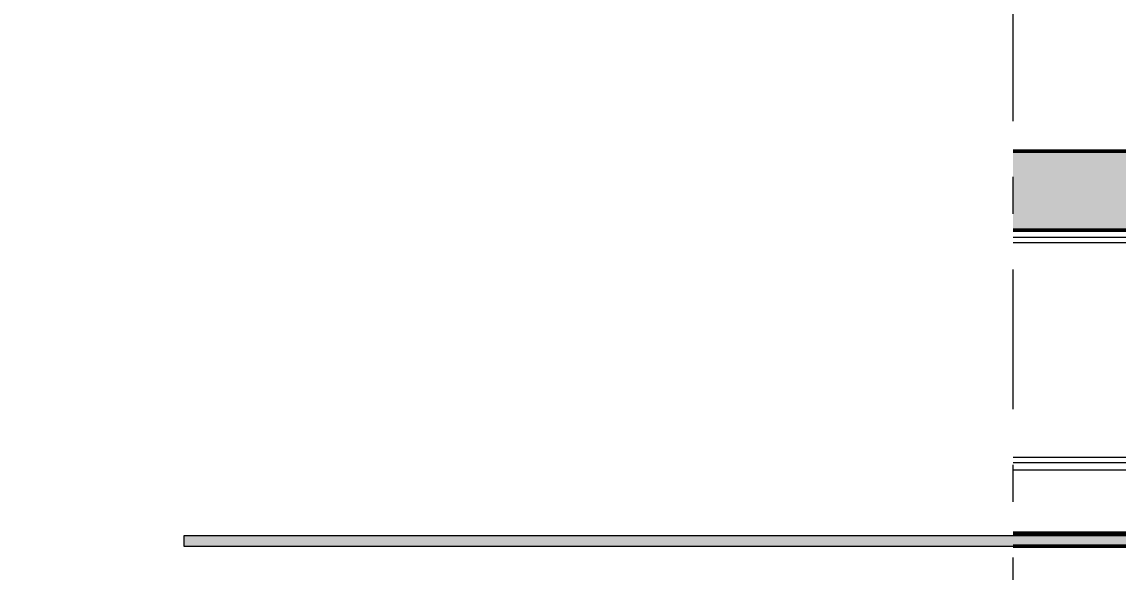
# Model space of a CAD drawing. Header units: millimetres. Extents: x -48147 to 1403542, y -455564 to 18123.
# Drawn here: x 1374101 to 1376182, y -442992 to -441947 of the extents above; entities that cross this region are included whole.
import ezdxf
from ezdxf.enums import TextEntityAlignment as Align

# ---------------------------------------------------------------- set-up
doc = ezdxf.new("R2010")
doc.units = ezdxf.units.MM
doc.header["$MEASUREMENT"] = 0
doc.linetypes.add('Double Dashed', pattern=[546.805537, 264.583325, -105.833328, 70.555556, -105.833328])
doc.linetypes.add('Wipeout_Contour', pattern=[1000, 0, -1000])
for name, color, linetype in [('A-230-M_FLOOR.IFC Import', 7, 'Continuous'), ('A-25-M_Wall_Int', 7, 'Continuous'), ('A-95-P_Drawing', 7, 'Continuous'), ('New_A-15-MG_Structural_Grid_Phase_2', 7, 'Continuous'), ('New_A-20-M_Ceiling', 7, 'Continuous'), ('New_A-20-M_Floor_Slab', 7, 'Continuous'), ('New_A-25-M_Curtain_Wall', 7, 'Continuous'), ('New_A-25-M_Wall_Ext', 7, 'Continuous'), ('New_A-25-M_Wall_Int', 7, 'Continuous'), ('New_A-95-D_1_20', 7, 'Continuous'), ('New_ArchiCAD Doors', 7, 'Continuous'), ('S-280-M_STRUCT_FRAME.IFC Import', 7, 'Continuous')]:
    doc.layers.add(name, color=color, linetype=linetype)
for name, color, linetype, lineweight, true_color in [('A-230-M_FLOOR.IFC Import_Pen_No__109', 7, 'Continuous', 15, 0xa6a6a6), ('A-230-M_FLOOR.IFC Import_Pen_No__29', 7, 'Continuous', 50, 0x2a2a2a), ('New_A-15-MG_Structural_Grid_Phase_2_Pen_No__222', 7, 'Continuous', 13, 0x65af33), ('New_A-20-M_Ceiling_Pen_No__107', 7, 'Continuous', 15, 0xa6a6a6), ('New_A-20-M_Ceiling_Pen_No__29', 7, 'Continuous', 50, 0x2a2a2a), ('New_A-25-M_Curtain_Wall_Pen_No__144', 7, 'Continuous', 0, 0xc8c8c8), ('New_A-25-M_Curtain_Wall_Pen_No__165', 7, 'Continuous', 0, 0x006060), ('New_A-25-M_Curtain_Wall_Pen_No__27', 7, 'Continuous', 50, 0x2a2a2a), ('New_A-25-M_Curtain_Wall_Pen_No__44', 7, 'Continuous', 35, 0x444444), ('New_A-25-M_Wall_Ext_Pen_No__107', 7, 'Continuous', 15, 0xa6a6a6)]:
    doc.layers.add(name, color=color, linetype=linetype, lineweight=lineweight, true_color=true_color)
for name, color, linetype, lineweight in [('A-25-M_Wall_Int_Pen_No__87', 8, 'Continuous', 20), ('A-95-P_Drawing_Pen_No__1', 7, 'Continuous', 13), ('HATCHING_Pen_No__1', 7, 'Continuous', 13), ('HATCHING_Pen_No__146', 8, 'Continuous', 0), ('New_A-25-M_Curtain_Wall_Pen_No__1', 7, 'Continuous', 13), ('New_A-25-M_Curtain_Wall_Pen_No__2', 8, 'Continuous', 15), ('New_A-25-M_Curtain_Wall_Pen_No__87', 8, 'Continuous', 20), ('New_A-25-M_Wall_Ext_Pen_No__1', 7, 'Continuous', 13), ('New_A-95-D_1_20_Pen_No__1', 7, 'Continuous', 13), ('New_ArchiCAD Doors_Pen_No__87', 8, 'Continuous', 20), ('S-280-M_STRUCT_FRAME.IFC Import_Pen_No__1', 7, 'Continuous', 13), ('S-280-M_STRUCT_FRAME.IFC Import_Pen_No__160', 5, 'Continuous', 200), ('S-280-M_STRUCT_FRAME.IFC Import_Pen_No__90', 8, 'Continuous', 20)]:
    doc.layers.add(name, color=color, linetype=linetype, lineweight=lineweight)
doc.styles.add('GENERATED_STYLE_1', font='')
doc.styles.add('GENERATED_STYLE_2', font='')
doc.styles.get('GENERATED_STYLE_1').set_extended_font_data('Arial')
doc.styles.get('GENERATED_STYLE_2').set_extended_font_data('Swis721 BT')
doc.dimstyles.new('GENERATED_STYLE__2', dxfattribs={"dimtxt": 125, "dimasz": 47.5, "dimexe": 0.18, "dimexo": 50, "dimgap": 0.09, "dimtad": 1, "dimdec": 0, "dimzin": 0, "dimdsep": 46, "dimtxsty": 'GENERATED_STYLE_1', "dimblk": 'ARROWHEAD_2', "dimblk1": 'ARROWHEAD_2', "dimblk2": 'ARROWHEAD_2', "dimcen": 0.09, "dimclrd": 7, "dimclre": 7, "dimclrt": 7, "dimadec": 0, "dimazin": 0, "dimtfac": 1, "dimtdec": 4, "dimtmove": 0, "dimatfit": 3, "dimfxl": 1, "dimtolj": 1, "dimtzin": 0, "dimarcsym": 0})

# ---------------------------------------------------------------- blocks, each defined once
blk = doc.blocks.new('*X28', base_point=(1418663.2, -449992.5))
at = {"layer": 'New_A-25-M_Wall_Ext_Pen_No__107', "linetype": 'Continuous'}
for p, q in [((1374119.5, -441944.5), (1374110.7, -441960.9)), ((1374170.5, -441939.7), (1374201, -441962.5)), ((1374249.6, -441960.2), (1374256.3, -441952.1)), ((1374256.3, -441952.1), (1374260.5, -441942.5)), ((1374110.7, -441960.9), (1374110.7, -441979.4)), ((1374170.5, -442000.6), (1374201, -441977.8)), ((1374201, -441962.5), (1374210.2, -441967.6)), ((1374210.2, -441972.7), (1374201, -441977.8)), ((1374210.2, -441967.6), (1374220.4, -441970)), ((1374220.4, -441970.3), (1374210.2, -441972.7)), ((1374220.4, -441970), (1374230.9, -441969.5)), ((1374230.9, -441970.8), (1374220.4, -441970.3)), ((1374230.9, -441969.5), (1374240.9, -441966.1)), ((1374240.9, -441974.2), (1374230.9, -441970.8)), ((1374240.9, -441966.1), (1374249.6, -441960.2)), ((1374249.6, -441980.1), (1374240.9, -441974.2)), ((1374110.7, -441979.4), (1374119.5, -441995.8)), ((1374119.5, -441995.8), (1374134.9, -442006.1)), ((1374256.3, -441988.2), (1374249.6, -441980.1)), ((1374260.5, -441997.8), (1374256.3, -441988.2)), ((1374262, -442008.2), (1374260.5, -441997.8)), ((1374134.9, -442010.4), (1374119.5, -442020.7)), ((1374134.9, -442006.1), (1374153.4, -442007.8)), ((1374153.4, -442008.7), (1374134.9, -442010.4)), ((1374153.4, -442007.8), (1374170.5, -442000.6)), ((1374170.5, -442015.9), (1374153.4, -442008.7)), ((1374170.5, -442015.9), (1374201, -442038.7)), ((1374256.3, -442028.3), (1374260.5, -442018.7)), ((1374260.5, -442018.7), (1374262, -442008.2)), ((1374119.5, -442020.7), (1374110.7, -442037.1)), ((1374110.7, -442037.1), (1374110.7, -442055.6)), ((1374201, -442038.7), (1374210.2, -442043.8)), ((1374240.9, -442042.3), (1374249.6, -442036.4)), ((1374249.6, -442036.4), (1374256.3, -442028.3)), ((1374110.7, -442055.6), (1374119.5, -442072)), ((1374170.5, -442076.8), (1374201, -442054)), ((1374210.2, -442048.9), (1374201, -442054)), ((1374210.2, -442043.8), (1374220.4, -442046.2)), ((1374220.4, -442046.5), (1374210.2, -442048.9)), ((1374220.4, -442046.2), (1374230.9, -442045.7)), ((1374230.9, -442047), (1374220.4, -442046.5)), ((1374230.9, -442045.7), (1374240.9, -442042.3)), ((1374240.9, -442050.4), (1374230.9, -442047)), ((1374249.6, -442056.3), (1374240.9, -442050.4)), ((1374256.3, -442064.4), (1374249.6, -442056.3)), ((1374119.5, -442072), (1374134.9, -442082.2)), ((1374153.4, -442084), (1374170.5, -442076.8)), ((1374260.5, -442074), (1374256.3, -442064.4)), ((1374262, -442084.4), (1374260.5, -442074)), ((1374119.5, -442096.9), (1374110.7, -442113.3)), ((1374134.9, -442086.6), (1374119.5, -442096.9)), ((1374134.9, -442082.2), (1374153.4, -442084)), ((1374153.4, -442084.9), (1374134.9, -442086.6)), ((1374170.5, -442092.1), (1374153.4, -442084.9)), ((1374170.5, -442092.1), (1374201, -442114.9)), ((1374256.3, -442104.5), (1374260.5, -442094.8)), ((1374260.5, -442094.8), (1374262, -442084.4)), ((1374110.7, -442113.3), (1374110.7, -442131.8)), ((1374201, -442114.9), (1374210.2, -442120)), ((1374210.2, -442120), (1374220.4, -442122.4)), ((1374220.4, -442122.7), (1374210.2, -442125.1)), ((1374220.4, -442122.4), (1374230.9, -442121.9)), ((1374230.9, -442123.2), (1374220.4, -442122.7)), ((1374230.9, -442121.9), (1374240.9, -442118.5)), ((1374240.9, -442126.6), (1374230.9, -442123.2)), ((1374240.9, -442118.5), (1374249.6, -442112.6)), ((1374249.6, -442112.6), (1374256.3, -442104.5)), ((1374110.7, -442131.8), (1374119.5, -442148.2)), ((1374170.5, -442153), (1374201, -442130.1)), ((1374210.2, -442125.1), (1374201, -442130.1)), ((1374249.6, -442132.5), (1374240.9, -442126.6)), ((1374256.3, -442140.6), (1374249.6, -442132.5)), ((1374260.5, -442150.2), (1374256.3, -442140.6)), ((1374119.5, -442148.2), (1374134.9, -442158.4)), ((1374134.9, -442162.8), (1374119.5, -442173.1)), ((1374134.9, -442158.4), (1374153.4, -442160.2)), ((1374153.4, -442161.1), (1374134.9, -442162.8)), ((1374153.4, -442160.2), (1374170.5, -442153)), ((1374170.5, -442168.2), (1374153.4, -442161.1)), ((1374262, -442160.6), (1374260.5, -442150.2)), ((1374260.5, -442171), (1374262, -442160.6)), ((1374119.5, -442173.1), (1374110.7, -442189.4)), ((1374170.5, -442168.2), (1374201, -442191.1)), ((1374249.6, -442188.7), (1374256.3, -442180.7)), ((1374256.3, -442180.7), (1374260.5, -442171)), ((1374110.7, -442189.4), (1374110.7, -442208)), ((1374170.5, -442229.2), (1374201, -442206.3)), ((1374201, -442191.1), (1374210.2, -442196.2)), ((1374210.2, -442201.3), (1374201, -442206.3)), ((1374210.2, -442196.2), (1374220.4, -442198.6)), ((1374220.4, -442198.9), (1374210.2, -442201.3)), ((1374220.4, -442198.6), (1374230.9, -442198.1)), ((1374230.9, -442199.4), (1374220.4, -442198.9)), ((1374230.9, -442198.1), (1374240.9, -442194.7)), ((1374240.9, -442202.7), (1374230.9, -442199.4)), ((1374240.9, -442194.7), (1374249.6, -442188.7)), ((1374249.6, -442208.7), (1374240.9, -442202.7)), ((1374110.7, -442208), (1374119.5, -442224.4)), ((1374119.5, -442224.4), (1374134.9, -442234.6)), ((1374256.3, -442216.8), (1374249.6, -442208.7)), ((1374260.5, -442226.4), (1374256.3, -442216.8)), ((1374262, -442236.8), (1374260.5, -442226.4)), ((1374134.9, -442239), (1374119.5, -442249.3)), ((1374134.9, -442234.6), (1374153.4, -442236.4)), ((1374153.4, -442237.3), (1374134.9, -442239)), ((1374153.4, -442236.4), (1374170.5, -442229.2)), ((1374170.5, -442244.4), (1374153.4, -442237.3)), ((1374170.5, -442244.4), (1374201, -442267.3)), ((1374256.3, -442256.8), (1374260.5, -442247.2)), ((1374260.5, -442247.2), (1374262, -442236.8)), ((1374119.5, -442249.3), (1374110.7, -442265.6)), ((1374110.7, -442265.6), (1374110.7, -442284.2)), ((1374201, -442267.3), (1374210.2, -442272.4)), ((1374240.9, -442270.9), (1374249.6, -442264.9)), ((1374249.6, -442264.9), (1374256.3, -442256.8)), ((1374110.7, -442284.2), (1374119.5, -442300.5)), ((1374170.5, -442305.4), (1374201, -442282.5)), ((1374210.2, -442277.4), (1374201, -442282.5)), ((1374210.2, -442272.4), (1374220.4, -442274.8)), ((1374220.4, -442275.1), (1374210.2, -442277.4)), ((1374220.4, -442274.8), (1374230.9, -442274.2)), ((1374230.9, -442275.6), (1374220.4, -442275.1)), ((1374230.9, -442274.2), (1374240.9, -442270.9)), ((1374240.9, -442278.9), (1374230.9, -442275.6)), ((1374249.6, -442284.9), (1374240.9, -442278.9)), ((1374256.3, -442293), (1374249.6, -442284.9)), ((1374119.5, -442300.5), (1374134.9, -442310.8)), ((1374134.9, -442310.8), (1374153.4, -442312.6)), ((1374153.4, -442312.6), (1374170.5, -442305.4)), ((1374260.5, -442302.6), (1374256.3, -442293)), ((1374262, -442313), (1374260.5, -442302.6)), ((1374119.5, -442325.5), (1374110.7, -442341.8)), ((1374134.9, -442315.2), (1374119.5, -442325.5)), ((1374153.4, -442313.4), (1374134.9, -442315.2)), ((1374170.5, -442320.6), (1374153.4, -442313.4)), ((1374170.5, -442320.6), (1374201, -442343.5)), ((1374256.3, -442333), (1374260.5, -442323.4)), ((1374260.5, -442323.4), (1374262, -442313)), ((1374110.7, -442341.8), (1374110.7, -442360.4)), ((1374201, -442343.5), (1374210.2, -442348.6)), ((1374210.2, -442348.6), (1374220.4, -442350.9)), ((1374220.4, -442351.3), (1374210.2, -442353.6)), ((1374220.4, -442350.9), (1374230.9, -442350.4)), ((1374230.9, -442351.8), (1374220.4, -442351.3)), ((1374230.9, -442350.4), (1374240.9, -442347.1)), ((1374240.9, -442355.1), (1374230.9, -442351.8)), ((1374240.9, -442347.1), (1374249.6, -442341.1)), ((1374249.6, -442341.1), (1374256.3, -442333)), ((1374110.7, -442360.4), (1374119.5, -442376.7)), ((1374170.5, -442381.6), (1374201, -442358.7)), ((1374210.2, -442353.6), (1374201, -442358.7)), ((1374249.6, -442361.1), (1374240.9, -442355.1)), ((1374256.3, -442369.2), (1374249.6, -442361.1)), ((1374260.5, -442378.8), (1374256.3, -442369.2)), ((1374119.5, -442376.7), (1374134.9, -442387)), ((1374134.9, -442391.4), (1374119.5, -442401.7)), ((1374134.9, -442387), (1374153.4, -442388.8)), ((1374153.4, -442389.6), (1374134.9, -442391.4)), ((1374153.4, -442388.8), (1374170.5, -442381.6)), ((1374170.5, -442396.8), (1374153.4, -442389.6)), ((1374262, -442389.2), (1374260.5, -442378.8)), ((1374260.5, -442399.6), (1374262, -442389.2)), ((1374119.5, -442401.7), (1374110.7, -442418)), ((1374170.5, -442396.8), (1374201, -442419.7)), ((1374249.6, -442417.3), (1374256.3, -442409.2)), ((1374256.3, -442409.2), (1374260.5, -442399.6)), ((1374110.7, -442418), (1374110.7, -442436.6)), ((1374170.5, -442457.8), (1374201, -442434.9)), ((1374201, -442419.7), (1374210.2, -442424.8)), ((1374210.2, -442429.8), (1374201, -442434.9)), ((1374210.2, -442424.8), (1374220.4, -442427.1)), ((1374220.4, -442427.4), (1374210.2, -442429.8)), ((1374220.4, -442427.1), (1374230.9, -442426.6)), ((1374230.9, -442428), (1374220.4, -442427.4)), ((1374230.9, -442426.6), (1374240.9, -442423.3)), ((1374240.9, -442431.3), (1374230.9, -442428)), ((1374240.9, -442423.3), (1374249.6, -442417.3)), ((1374249.6, -442437.3), (1374240.9, -442431.3)), ((1374110.7, -442436.6), (1374119.5, -442452.9)), ((1374119.5, -442452.9), (1374134.9, -442463.2)), ((1374256.3, -442445.4), (1374249.6, -442437.3)), ((1374260.5, -442455), (1374256.3, -442445.4)), ((1374262, -442465.4), (1374260.5, -442455)), ((1374134.9, -442467.6), (1374119.5, -442477.8)), ((1374134.9, -442463.2), (1374153.4, -442465)), ((1374153.4, -442465.8), (1374134.9, -442467.6)), ((1374153.4, -442465), (1374170.5, -442457.8)), ((1374170.5, -442473), (1374153.4, -442465.8)), ((1374170.5, -442473), (1374201, -442495.9)), ((1374256.3, -442485.4), (1374260.5, -442475.8)), ((1374260.5, -442475.8), (1374262, -442465.4)), ((1374119.5, -442477.8), (1374110.7, -442494.2)), ((1374110.7, -442494.2), (1374110.7, -442512.8)), ((1374201, -442495.9), (1374210.2, -442500.9)), ((1374240.9, -442499.5), (1374249.6, -442493.5)), ((1374249.6, -442493.5), (1374256.3, -442485.4)), ((1374110.7, -442512.8), (1374119.5, -442529.1)), ((1374170.5, -442534), (1374201, -442511.1)), ((1374210.2, -442506), (1374201, -442511.1)), ((1374210.2, -442500.9), (1374220.4, -442503.3)), ((1374220.4, -442503.6), (1374210.2, -442506)), ((1374220.4, -442503.3), (1374230.9, -442502.8)), ((1374230.9, -442504.1), (1374220.4, -442503.6)), ((1374230.9, -442502.8), (1374240.9, -442499.5)), ((1374240.9, -442507.5), (1374230.9, -442504.1)), ((1374249.6, -442513.5), (1374240.9, -442507.5)), ((1374256.3, -442521.5), (1374249.6, -442513.5)), ((1374119.5, -442529.1), (1374134.9, -442539.4)), ((1374134.9, -442539.4), (1374153.4, -442541.1)), ((1374153.4, -442541.1), (1374170.5, -442534)), ((1374260.5, -442531.2), (1374256.3, -442521.5)), ((1374262, -442541.6), (1374260.5, -442531.2)), ((1374119.5, -442554), (1374110.7, -442570.4)), ((1374134.9, -442543.8), (1374119.5, -442554)), ((1374153.4, -442542), (1374134.9, -442543.8)), ((1374170.5, -442549.2), (1374153.4, -442542)), ((1374170.5, -442549.2), (1374201, -442572.1)), ((1374256.3, -442561.6), (1374260.5, -442552)), ((1374260.5, -442552), (1374262, -442541.6)), ((1374110.7, -442570.4), (1374110.7, -442589)), ((1374201, -442572.1), (1374210.2, -442577.1)), ((1374210.2, -442577.1), (1374220.4, -442579.5)), ((1374220.4, -442579.8), (1374210.2, -442582.2)), ((1374220.4, -442579.5), (1374230.9, -442579)), ((1374230.9, -442580.3), (1374220.4, -442579.8)), ((1374230.9, -442579), (1374240.9, -442575.7)), ((1374240.9, -442583.7), (1374230.9, -442580.3)), ((1374240.9, -442575.7), (1374249.6, -442569.7)), ((1374249.6, -442569.7), (1374256.3, -442561.6)), ((1374110.7, -442589), (1374119.5, -442605.3)), ((1374170.5, -442610.1), (1374201, -442587.3)), ((1374210.2, -442582.2), (1374201, -442587.3)), ((1374249.6, -442589.6), (1374240.9, -442583.7)), ((1374256.3, -442597.7), (1374249.6, -442589.6)), ((1374260.5, -442607.4), (1374256.3, -442597.7)), ((1374119.5, -442605.3), (1374134.9, -442615.6)), ((1374134.9, -442620), (1374119.5, -442630.2)), ((1374134.9, -442615.6), (1374153.4, -442617.3)), ((1374153.4, -442618.2), (1374134.9, -442620)), ((1374153.4, -442617.3), (1374170.5, -442610.1)), ((1374170.5, -442625.4), (1374153.4, -442618.2)), ((1374262, -442617.8), (1374260.5, -442607.4)), ((1374260.5, -442628.2), (1374262, -442617.8)), ((1374119.5, -442630.2), (1374110.7, -442646.6)), ((1374170.5, -442625.4), (1374201, -442648.2)), ((1374249.6, -442645.9), (1374256.3, -442637.8)), ((1374256.3, -442637.8), (1374260.5, -442628.2)), ((1374110.7, -442646.6), (1374110.7, -442665.1)), ((1374170.5, -442686.3), (1374201, -442663.5)), ((1374201, -442648.2), (1374210.2, -442653.3)), ((1374210.2, -442658.4), (1374201, -442663.5)), ((1374210.2, -442653.3), (1374220.4, -442655.7)), ((1374220.4, -442656), (1374210.2, -442658.4)), ((1374220.4, -442655.7), (1374230.9, -442655.2)), ((1374230.9, -442656.5), (1374220.4, -442656)), ((1374230.9, -442655.2), (1374240.9, -442651.8)), ((1374240.9, -442659.9), (1374230.9, -442656.5)), ((1374240.9, -442651.8), (1374249.6, -442645.9)), ((1374249.6, -442665.8), (1374240.9, -442659.9)), ((1374110.7, -442665.1), (1374119.5, -442681.5)), ((1374119.5, -442681.5), (1374134.9, -442691.8)), ((1374256.3, -442673.9), (1374249.6, -442665.8)), ((1374260.5, -442683.5), (1374256.3, -442673.9)), ((1374262, -442694), (1374260.5, -442683.5)), ((1374134.9, -442696.1), (1374119.5, -442706.4)), ((1374134.9, -442691.8), (1374153.4, -442693.5)), ((1374153.4, -442694.4), (1374134.9, -442696.1)), ((1374153.4, -442693.5), (1374170.5, -442686.3)), ((1374170.5, -442701.6), (1374153.4, -442694.4)), ((1374170.5, -442701.6), (1374201, -442724.4)), ((1374256.3, -442714), (1374260.5, -442704.4)), ((1374260.5, -442704.4), (1374262, -442694)), ((1374119.5, -442706.4), (1374110.7, -442722.8)), ((1374110.7, -442722.8), (1374110.7, -442741.3)), ((1374201, -442724.4), (1374210.2, -442729.5)), ((1374240.9, -442728), (1374249.6, -442722.1)), ((1374249.6, -442722.1), (1374256.3, -442714)), ((1374110.7, -442741.3), (1374119.5, -442757.7)), ((1374170.5, -442762.5), (1374201, -442739.7)), ((1374210.2, -442734.6), (1374201, -442739.7)), ((1374210.2, -442729.5), (1374220.4, -442731.9)), ((1374220.4, -442732.2), (1374210.2, -442734.6)), ((1374220.4, -442731.9), (1374230.9, -442731.4)), ((1374230.9, -442732.7), (1374220.4, -442732.2)), ((1374230.9, -442731.4), (1374240.9, -442728)), ((1374240.9, -442736.1), (1374230.9, -442732.7)), ((1374249.6, -442742), (1374240.9, -442736.1)), ((1374256.3, -442750.1), (1374249.6, -442742)), ((1374119.5, -442757.7), (1374134.9, -442768)), ((1374134.9, -442768), (1374153.4, -442769.7)), ((1374153.4, -442769.7), (1374170.5, -442762.5)), ((1374260.5, -442759.7), (1374256.3, -442750.1)), ((1374262, -442770.1), (1374260.5, -442759.7)), ((1374119.5, -442782.6), (1374110.7, -442799)), ((1374134.9, -442772.3), (1374119.5, -442782.6)), ((1374153.4, -442770.6), (1374134.9, -442772.3)), ((1374170.5, -442777.8), (1374153.4, -442770.6)), ((1374170.5, -442777.8), (1374201, -442800.6)), ((1374256.3, -442790.2), (1374260.5, -442780.6)), ((1374260.5, -442780.6), (1374262, -442770.1)), ((1374110.7, -442799), (1374110.7, -442817.5)), ((1374201, -442800.6), (1374210.2, -442805.7)), ((1374210.2, -442805.7), (1374220.4, -442808.1)), ((1374220.4, -442808.4), (1374210.2, -442810.8)), ((1374220.4, -442808.1), (1374230.9, -442807.6)), ((1374230.9, -442808.9), (1374220.4, -442808.4)), ((1374230.9, -442807.6), (1374240.9, -442804.2)), ((1374240.9, -442812.3), (1374230.9, -442808.9)), ((1374240.9, -442804.2), (1374249.6, -442798.3)), ((1374249.6, -442798.3), (1374256.3, -442790.2)), ((1374110.7, -442817.5), (1374119.5, -442833.9)), ((1374170.5, -442838.7), (1374201, -442815.9)), ((1374210.2, -442810.8), (1374201, -442815.9)), ((1374249.6, -442818.2), (1374240.9, -442812.3)), ((1374256.3, -442826.3), (1374249.6, -442818.2)), ((1374260.5, -442835.9), (1374256.3, -442826.3)), ((1374119.5, -442833.9), (1374134.9, -442844.1)), ((1374134.9, -442848.5), (1374119.5, -442858.8)), ((1374134.9, -442844.1), (1374153.4, -442845.9)), ((1374153.4, -442846.8), (1374134.9, -442848.5)), ((1374153.4, -442845.9), (1374170.5, -442838.7)), ((1374170.5, -442854), (1374153.4, -442846.8)), ((1374262, -442846.3), (1374260.5, -442835.9)), ((1374260.5, -442856.7), (1374262, -442846.3)), ((1374119.5, -442858.8), (1374110.7, -442875.2)), ((1374170.5, -442854), (1374201, -442876.8)), ((1374249.6, -442874.5), (1374256.3, -442866.4)), ((1374256.3, -442866.4), (1374260.5, -442856.7)), ((1374110.7, -442875.2), (1374110.7, -442893.7)), ((1374170.5, -442914.9), (1374201, -442892.1)), ((1374201, -442876.8), (1374210.2, -442881.9)), ((1374210.2, -442887), (1374201, -442892.1)), ((1374210.2, -442881.9), (1374220.4, -442884.3)), ((1374220.4, -442884.6), (1374210.2, -442887)), ((1374220.4, -442884.3), (1374230.9, -442883.8)), ((1374230.9, -442885.1), (1374220.4, -442884.6)), ((1374230.9, -442883.8), (1374240.9, -442880.4)), ((1374240.9, -442888.5), (1374230.9, -442885.1)), ((1374240.9, -442880.4), (1374249.6, -442874.5)), ((1374249.6, -442894.4), (1374240.9, -442888.5)), ((1374110.7, -442893.7), (1374119.5, -442910.1)), ((1374119.5, -442910.1), (1374134.9, -442920.3)), ((1374256.3, -442902.5), (1374249.6, -442894.4)), ((1374260.5, -442912.1), (1374256.3, -442902.5)), ((1374262, -442922.5), (1374260.5, -442912.1)), ((1374134.9, -442920.3), (1374153.4, -442922.1)), ((1374153.4, -442922.1), (1374170.5, -442914.9))]:
    blk.add_line(p, q, dxfattribs=at)
blk = doc.blocks.new('Section Elem_6_1', base_point=(1418663.2, -449992.5))
at = {"layer": 'New_A-25-M_Wall_Ext_Pen_No__107', "linetype": 'Continuous', "lineweight": 0, "true_color": 0x535353}
blk.add_hatch(color=251, dxfattribs=at).paths.add_polyline_path([(1374283.8, -442922.5), (1374286.8, -442922.5), (1374286.8, -440992.5), (1374283.8, -440992.5)])
at = {"layer": 'New_A-25-M_Wall_Ext_Pen_No__1', "linetype": 'Continuous', "flags": 128}
blk.add_lwpolyline([(1374446.3, -441892.5), (1374446.3, -441917.5), (1374446.3, -442192.5)], dxfattribs=at)
at = {"color": 254, "linetype": 'Wipeout_Contour', "lineweight": 0, "ltscale": 5773716.709281971}
blk.add_wipeout([(1374101.3, -440992.5), (1374101.3, -442922.5), (1374105.8, -442922.5), (1374105.8, -440992.5)], dxfattribs=at).dxf.layer = 'New_A-25-M_Wall_Ext'
at = {"color": 254, "linetype": 'Wipeout_Contour', "lineweight": 0, "ltscale": 8665544.366077038}
blk.add_wipeout([(1374408.5, -442922.5), (1374408.5, -445042.5), (1374446.3, -445042.5), (1374446.3, -442942.5), (1374444.4, -442942.5), (1374444.4, -442922.5)], dxfattribs=at).dxf.layer = 'New_A-25-M_Wall_Ext'
at = {"layer": 'New_A-25-M_Wall_Ext_Pen_No__107', "linetype": 'Continuous'}
h = blk.add_hatch(dxfattribs=at)
h.set_pattern_fill('Plaster_0001', color=256, style=0, pattern_type=2)
h.set_pattern_definition([(0, (1418663.25, -449992.53), (0, 86.60254), [0, -50]), (0, (1418688.25, -449949.23), (0, 86.60254), [0, -50])])
h.paths.add_polyline_path([(1374101.3, -440992.5), (1374101.3, -442922.5), (1374105.8, -442922.5), (1374105.8, -440992.5)])
at = {"layer": 'New_A-25-M_Wall_Ext_Pen_No__1', "linetype": 'Continuous'}
blk.add_line((1374446.3, -442192.5), (1374446.3, -442917.5), dxfattribs=at)
at = {"color": 254, "linetype": 'Wipeout_Contour', "lineweight": 0, "ltscale": 5774029.909678084}
blk.add_wipeout([(1374105.8, -442922.5), (1374265.8, -442922.5), (1374265.8, -440992.5), (1374105.8, -440992.5)], dxfattribs=at).dxf.layer = 'New_A-25-M_Wall_Ext'
at = {"layer": 'New_A-25-M_Wall_Ext_Pen_No__1', "linetype": 'Continuous'}
for p, q in [((1374101.3, -440992.5), (1374101.3, -442922.5)), ((1374105.8, -440992.5), (1374105.8, -442922.5))]:
    blk.add_line(p, q, dxfattribs=at)
at = {"layer": 'New_A-25-M_Wall_Ext'}
blk.add_blockref('*X28', (1418663.2, -449992.5), dxfattribs=at)
at = {"color": 254, "linetype": 'Wipeout_Contour', "lineweight": 0, "ltscale": 5774345.966055269}
blk.add_wipeout([(1374265.8, -442922.5), (1374271.8, -442922.5), (1374271.8, -440992.5), (1374265.8, -440992.5)], dxfattribs=at).dxf.layer = 'New_A-25-M_Wall_Ext'
at = {"layer": 'New_A-25-M_Wall_Ext_Pen_No__107', "linetype": 'Continuous'}
blk.add_hatch(color=256, dxfattribs=at).paths.add_polyline_path([(1374271.8, -442922.5), (1374283.8, -442922.5), (1374283.8, -440992.5), (1374271.8, -440992.5)])
at = {"layer": 'New_A-25-M_Wall_Ext_Pen_No__1', "linetype": 'Continuous'}
for p, q in [((1374265.8, -440992.5), (1374265.8, -442922.5)), ((1374271.8, -440992.5), (1374271.8, -442922.5))]:
    blk.add_line(p, q, dxfattribs=at)
at = {"color": 254, "linetype": 'Wipeout_Contour', "lineweight": 0, "ltscale": 5774688.681444939}
blk.add_wipeout([(1374286.8, -442922.5), (1374430.8, -442922.5), (1374430.8, -440992.5), (1374286.8, -440992.5)], dxfattribs=at).dxf.layer = 'New_A-25-M_Wall_Ext'
at = {"layer": 'New_A-25-M_Wall_Ext_Pen_No__107', "linetype": 'Continuous', "lineweight": 0, "true_color": 0x535353}
blk.add_hatch(color=251, dxfattribs=at).paths.add_polyline_path([(1374430.8, -442922.5), (1374433.8, -442922.5), (1374433.8, -440992.5), (1374430.8, -440992.5)])
at = {"layer": 'New_A-25-M_Wall_Ext_Pen_No__107', "linetype": 'Continuous'}
blk.add_hatch(color=256, dxfattribs=at).paths.add_polyline_path([(1374433.8, -442922.5), (1374444.4, -442922.5), (1374444.4, -442917.5), (1374446.3, -442917.5), (1374446.3, -440992.5), (1374433.8, -440992.5)])
at = {"layer": 'New_A-25-M_Wall_Ext_Pen_No__1', "linetype": 'Continuous'}
for p, q in [((1374283.8, -440992.5), (1374283.8, -442922.5)), ((1374286.8, -440992.5), (1374286.8, -442922.5)), ((1374430.8, -440992.5), (1374430.8, -442922.5)), ((1374433.8, -440992.5), (1374433.8, -442922.5))]:
    blk.add_line(p, q, dxfattribs=at)
at = {"layer": 'New_A-25-M_Wall_Ext_Pen_No__1', "linetype": 'Continuous', "flags": 128}
blk.add_lwpolyline([(1374444.4, -442922.5), (1374433.8, -442922.5), (1374430.8, -442922.5), (1374286.8, -442922.5), (1374283.8, -442922.5), (1374271.8, -442922.5), (1374265.8, -442922.5), (1374105.8, -442922.5), (1374101.3, -442922.5)], dxfattribs=at)
blk = doc.blocks.new('Section Elem_8_1', base_point=(1418663.2, -449992.5))
at = {"color": 254, "linetype": 'Wipeout_Contour', "lineweight": 0, "ltscale": 5793756.048852391}
blk.add_wipeout([(1374446.3, -441917.5), (1374446.3, -442192.5), (1384220.6, -442192.5), (1384220.6, -441917.5)], dxfattribs=at).dxf.layer = 'New_A-20-M_Floor_Slab'
blk = doc.blocks.new('Section Elem_14_1', base_point=(1418663.2, -449992.5))
at = {"color": 254, "linetype": 'Wipeout_Contour', "lineweight": 0, "ltscale": 5796284.539292949}
blk.add_wipeout([(1384868.8, -442797.1), (1374610.9, -442797.1), (1374610.9, -442917.5), (1384868.8, -442917.5)], dxfattribs=at).dxf.layer = 'New_A-25-M_Wall_Int'
at = {"color": 254, "linetype": 'Wipeout_Contour', "lineweight": 0, "ltscale": 5798228.35443368}
blk.add_wipeout([(1374610.9, -442942.5), (1374610.9, -445942.5), (1384868.8, -445942.5), (1384868.8, -442942.5)], dxfattribs=at).dxf.layer = 'New_A-25-M_Wall_Int'
blk = doc.blocks.new('Section Elem_32_1', base_point=(1418663.2, -449992.5))
at = {"color": 254, "linetype": 'Wipeout_Contour', "lineweight": 0, "ltscale": 8665119.238765473}
blk.add_wipeout([(1374376.5, -442947.5), (1374297, -442947.5), (1374297, -445017.5), (1374408.5, -445017.5), (1374408.5, -442922.5), (1374376.5, -442922.5)], dxfattribs=at).dxf.layer = 'New_A-25-M_Curtain_Wall'
at = {"layer": 'New_A-25-M_Curtain_Wall_Pen_No__87', "linetype": 'Continuous'}
blk.add_line((1374408.5, -445017.5), (1374408.5, -442922.5), dxfattribs=at)
at = {"color": 254, "linetype": 'Wipeout_Contour', "lineweight": 0, "ltscale": 8664664.873984426}
blk.add_wipeout([(1374296.5, -442922.5), (1374257.5, -442922.5), (1374257.5, -445017.5), (1374296, -445017.5), (1374296, -442927.5), (1374296.5, -442927.5)], dxfattribs=at).dxf.layer = 'New_A-25-M_Curtain_Wall'
at = {"layer": 'New_A-25-M_Curtain_Wall_Pen_No__87', "linetype": 'Continuous'}
blk.add_line((1374257.5, -445017.5), (1374257.5, -442922.5), dxfattribs=at)
blk = doc.blocks.new('Section Elem_33_1', base_point=(1418663.2, -449992.5))
at = {"layer": 'New_A-25-M_Curtain_Wall_Pen_No__165', "linetype": 'Continuous', "lineweight": 0, "true_color": 0x001818}
blk.add_hatch(color=168, dxfattribs=at).paths.add_polyline_path([(1374297, -445047.5), (1374297, -442927.5), (1374296, -442927.5), (1374296, -445047.5)])
at = {"layer": 'New_A-25-M_Curtain_Wall_Pen_No__1', "linetype": 'Continuous'}
for p, q in [((1374296, -442927.5), (1374296, -445047.5)), ((1374297, -442927.5), (1374296, -442927.5)), ((1374297, -442927.5), (1374297, -445047.5))]:
    blk.add_line(p, q, dxfattribs=at)
blk = doc.blocks.new('Section Elem_45_1', base_point=(1418663.2, -449992.5))
at = {"layer": 'New_A-25-M_Curtain_Wall_Pen_No__144', "linetype": 'Continuous'}
blk.add_hatch(color=256, dxfattribs=at).paths.add_polyline_path([(1374376.5, -442897.5), (1374296.5, -442897.5), (1374296.5, -442947.5), (1374376.5, -442947.5)])
at = {"layer": 'New_A-25-M_Curtain_Wall_Pen_No__27', "linetype": 'Continuous'}
for p, q in [((1374296.5, -442897.5), (1374296.5, -442947.5)), ((1374376.5, -442897.5), (1374296.5, -442897.5)), ((1374376.5, -442897.5), (1374376.5, -442947.5)), ((1374376.5, -442947.5), (1374296.5, -442947.5))]:
    blk.add_line(p, q, dxfattribs=at)
blk = doc.blocks.new('Section Elem_46_1', base_point=(1418663.2, -449992.5))
at = {"layer": 'New_A-25-M_Curtain_Wall', "linetype": 'Continuous', "lineweight": 0, "true_color": 0xffffff}
for points in [[(1372896.5, -443022.5), (1372906.5, -443022.5), (1372906.5, -442922.5), (1372896.5, -442922.5)], [(1372946.5, -443002.5), (1372967.8, -442993.7), (1372976.5, -442972.5), (1372967.8, -442951.3), (1372946.5, -442942.5), (1372925.3, -442951.3), (1372916.5, -442972.5), (1372925.3, -442993.7)], [(1373068, -442949.3), (1373064.4, -442945.8), (1373014.4, -442995.8), (1373018, -442999.3)], [(1373292, -442949.3), (1373288.4, -442945.8), (1373238.4, -442995.8), (1373242, -442999.3)], [(1373516, -442949.3), (1373512.4, -442945.8), (1373462.4, -442995.8), (1373466, -442999.3)], [(1373740, -442949.3), (1373736.4, -442945.8), (1373686.4, -442995.8), (1373690, -442999.3)], [(1373964, -442949.3), (1373960.4, -442945.8), (1373910.4, -442995.8), (1373914, -442999.3)], [(1374188, -442949.3), (1374184.4, -442945.8), (1374134.4, -442995.8), (1374138, -442999.3)]]:
    blk.add_hatch(color=7, dxfattribs=at).paths.add_polyline_path(points)
at = {"layer": 'New_A-25-M_Curtain_Wall_Pen_No__2', "linetype": 'Continuous'}
for p, q in [((1372906.5, -442922.5), (1374101.3, -442922.5)), ((1372925.3, -442951.3), (1372925.3, -442951.3)), ((1372925.3, -442993.7), (1372925.3, -442993.7)), ((1373014.4, -442995.8), (1373014.4, -442995.8)), ((1373238.4, -442995.8), (1373238.4, -442995.8)), ((1373462.4, -442995.8), (1373462.4, -442995.8)), ((1373910.4, -442995.8), (1373910.4, -442995.8)), ((1373910.4, -442995.8), (1373910.4, -442995.8)), ((1374257.5, -443022.5), (1372906.5, -443022.5))]:
    blk.add_line(p, q, dxfattribs=at)
at = {"layer": 'New_A-25-M_Curtain_Wall_Pen_No__44', "linetype": 'Continuous'}
for p, q in [((1372896.5, -442922.5), (1372896.5, -443022.5)), ((1372906.5, -442922.5), (1372896.5, -442922.5)), ((1372906.5, -442922.5), (1372906.5, -443022.5)), ((1372925.3, -442951.3), (1372916.5, -442972.5)), ((1372946.5, -442942.5), (1372925.3, -442951.3)), ((1372946.5, -442942.5), (1372967.8, -442951.3)), ((1372967.8, -442951.3), (1372976.5, -442972.5)), ((1373064.4, -442945.8), (1373014.4, -442995.8)), ((1373068, -442949.3), (1373018, -442999.3)), ((1373064.4, -442945.8), (1373068, -442949.3)), ((1373288.4, -442945.8), (1373238.4, -442995.8)), ((1373292, -442949.3), (1373242, -442999.3)), ((1373288.4, -442945.8), (1373292, -442949.3)), ((1373512.4, -442945.8), (1373462.4, -442995.8)), ((1373516, -442949.3), (1373466, -442999.3)), ((1373512.4, -442945.8), (1373516, -442949.3)), ((1373736.4, -442945.8), (1373686.4, -442995.8)), ((1373740, -442949.3), (1373690, -442999.3)), ((1373736.4, -442945.8), (1373740, -442949.3)), ((1373960.4, -442945.8), (1373910.4, -442995.8)), ((1373964, -442949.3), (1373914, -442999.3)), ((1373960.4, -442945.8), (1373964, -442949.3)), ((1374184.4, -442945.8), (1374134.4, -442995.8)), ((1374188, -442949.3), (1374138, -442999.3)), ((1374184.4, -442945.8), (1374188, -442949.3)), ((1372916.5, -442972.5), (1372925.3, -442993.7)), ((1372976.5, -442972.5), (1372967.8, -442993.7)), ((1372925.3, -442993.7), (1372946.5, -443002.5)), ((1372967.8, -442993.7), (1372946.5, -443002.5)), ((1373014.4, -442995.8), (1373018, -442999.3)), ((1373238.4, -442995.8), (1373242, -442999.3)), ((1373462.4, -442995.8), (1373466, -442999.3)), ((1373686.4, -442995.8), (1373690, -442999.3)), ((1373910.4, -442995.8), (1373914, -442999.3)), ((1374134.4, -442995.8), (1374138, -442999.3)), ((1372906.5, -443022.5), (1372896.5, -443022.5))]:
    blk.add_line(p, q, dxfattribs=at)
blk = doc.blocks.new('Section Elem_59_1', base_point=(1418663.2, -449992.5))
at = {"layer": 'New_ArchiCAD Doors_Pen_No__87', "linetype": 'Continuous'}
blk.add_line((1374446.3, -445042.5), (1374446.3, -442942.5), dxfattribs=at)
blk = doc.blocks.new('Section Elem_139_1', base_point=(1418663.2, -449992.5))
at = {"layer": 'New_A-20-M_Ceiling_Pen_No__107', "linetype": 'Continuous'}
blk.add_hatch(color=256, dxfattribs=at).paths.add_polyline_path([(1385144.4, -442917.5), (1374444.4, -442917.5), (1374444.4, -442942.5), (1385144.4, -442942.5)])
at = {"layer": 'New_A-20-M_Ceiling_Pen_No__29', "linetype": 'Continuous'}
for p, q in [((1374444.4, -442922.5), (1374444.4, -442942.5)), ((1385144.4, -442917.5), (1374446.3, -442917.5)), ((1385144.4, -442942.5), (1374444.4, -442942.5))]:
    blk.add_line(p, q, dxfattribs=at)
blk = doc.blocks.new('Section Elem_168_1', base_point=(1418663.2, -449992.5))
at = {"color": 254, "linetype": 'Wipeout_Contour', "lineweight": 0, "ltscale": 15876179.40572042}
blk.add_wipeout([(1374101.3, -441492.5), (1370581.3, -441492.5), (1370581.3, -449992.5), (1372791.3, -449992.5), (1372791.3, -446992.5), (1374101.3, -446992.5), (1374101.3, -445042.5), (1374101.3, -443022.5), (1372896.3, -443022.5), (1372896.3, -442922.5), (1374101.3, -442922.5)], dxfattribs=at).dxf.layer = 'New_A-25-M_Wall_Int'
blk = doc.blocks.new('Section Elem_228_1', base_point=(1418663.2, -449992.5))
at = {"color": 254, "linetype": 'Wipeout_Contour', "lineweight": 0, "ltscale": 5776721.868593603}
blk.add_wipeout([(1374595.9, -442797.1), (1374595.9, -442917.5), (1374610.9, -442917.5), (1374610.9, -442797.1)], dxfattribs=at).dxf.layer = 'A-25-M_Wall_Int'
at = {"color": 254, "linetype": 'Wipeout_Contour', "lineweight": 0, "ltscale": 5778672.240058313}
blk.add_wipeout([(1374610.9, -442942.5), (1374595.9, -442942.5), (1374595.9, -445942.5), (1374610.9, -445942.5)], dxfattribs=at).dxf.layer = 'A-25-M_Wall_Int'
at = {"layer": 'A-25-M_Wall_Int_Pen_No__87', "linetype": 'Continuous'}
for p, q in [((1374610.9, -442797.1), (1374610.9, -442917.5)), ((1374610.9, -442942.5), (1374610.9, -445942.5))]:
    blk.add_line(p, q, dxfattribs=at)
blk = doc.blocks.new('Section Elem_229_1', base_point=(1418663.2, -449992.5))
at = {"color": 254, "linetype": 'Wipeout_Contour', "lineweight": 0, "ltscale": 24548168.38271917}
blk.add_wipeout([(1374517.5, -442745.7), (1374446.3, -442745.7), (1374446.3, -442917.5), (1374595.9, -442917.5), (1374595.9, -442797.1), (1374567.5, -442797.1), (1374567.5, -442355.8), (1374567.5, -442342.5), (1374517.5, -442342.5), (1374517.5, -442353.7), (1374460, -442353.7), (1374452.8, -442356.7), (1374449.8, -442363.9), (1374449.8, -442724.3), (1374452.8, -442731.5), (1374460, -442734.5), (1374517.5, -442734.5)], dxfattribs=at).dxf.layer = 'A-25-M_Wall_Int'
at = {"color": 254, "linetype": 'Wipeout_Contour', "lineweight": 0, "ltscale": 5778358.884093317}
blk.add_wipeout([(1374595.9, -442942.5), (1374446.3, -442942.5), (1374446.3, -445942.5), (1374595.9, -445942.5)], dxfattribs=at).dxf.layer = 'A-25-M_Wall_Int'
blk = doc.blocks.new('Section Elem_277_1', base_point=(1418663.2, -449992.5))
at = {"layer": 'S-280-M_STRUCT_FRAME.IFC Import_Pen_No__160', "linetype": 'Continuous', "lineweight": 0, "true_color": 0x00007f}
blk.add_hatch(color=176, dxfattribs=at).paths.add_polyline_path([(1374517.5, -442745.7), (1374517.5, -442734.5), (1374460, -442734.5), (1374452.8, -442731.5), (1374449.8, -442724.3), (1374449.8, -442363.9), (1374452.8, -442356.7), (1374460, -442353.7), (1374517.5, -442353.7), (1374517.5, -442342.5), (1374375.3, -442342.5), (1374375.3, -442353.7), (1374432.8, -442353.7), (1374440, -442356.7), (1374443, -442363.9), (1374443, -442724.3), (1374440, -442731.5), (1374432.8, -442734.5), (1374375.3, -442734.5), (1374375.3, -442745.7)])
at = {"layer": 'S-280-M_STRUCT_FRAME.IFC Import_Pen_No__1', "linetype": 'Continuous'}
for p, q in [((1374375.3, -442342.5), (1374375.3, -442353.7)), ((1374517.5, -442342.5), (1374517.5, -442353.7)), ((1374375.3, -442734.5), (1374375.3, -442745.7)), ((1374517.5, -442745.7), (1374375.3, -442745.7)), ((1374517.5, -442734.5), (1374517.5, -442745.7))]:
    blk.add_line(p, q, dxfattribs=at)
at = {"layer": 'S-280-M_STRUCT_FRAME.IFC Import_Pen_No__1', "linetype": 'Continuous', "flags": 128}
for points in [[(1374440, -442356.7), (1374432.8, -442353.7), (1374375.3, -442353.7)], [(1374440, -442356.7), (1374443, -442363.9), (1374443, -442724.3), (1374440, -442731.5)], [(1374452.8, -442356.7), (1374449.8, -442363.9), (1374449.8, -442724.3), (1374452.8, -442731.5)], [(1374517.5, -442353.7), (1374460, -442353.7), (1374452.8, -442356.7)], [(1374440, -442731.5), (1374432.8, -442734.5), (1374375.3, -442734.5)], [(1374452.8, -442731.5), (1374460, -442734.5), (1374517.5, -442734.5)]]:
    blk.add_lwpolyline(points, dxfattribs=at)
blk = doc.blocks.new('Section Elem_281_1', base_point=(1418663.2, -449992.5))
at = {"color": 254, "linetype": 'Wipeout_Contour', "lineweight": 0, "ltscale": 5795693.845014554}
blk.add_wipeout([(1384919.5, -442358.8), (1374567.5, -442358.8), (1374567.5, -442366), (1384919.5, -442366)], dxfattribs=at).dxf.layer = 'S-280-M_STRUCT_FRAME.IFC Import'
at = {"color": 254, "linetype": 'Wipeout_Contour', "lineweight": 0, "ltscale": 5796216.829827537}
blk.add_wipeout([(1384919.5, -442783.8), (1374567.5, -442783.8), (1374567.5, -442797.1), (1384919.5, -442797.1)], dxfattribs=at).dxf.layer = 'S-280-M_STRUCT_FRAME.IFC Import'
at = {"layer": 'S-280-M_STRUCT_FRAME.IFC Import_Pen_No__90', "linetype": 'Continuous'}
blk.add_line((1374567.5, -442797.1), (1384919.5, -442797.1), dxfattribs=at)
at = {"color": 254, "linetype": 'Wipeout_Contour', "lineweight": 0, "ltscale": 5795687.616643892}
blk.add_wipeout([(1384919.5, -442355.8), (1374567.5, -442355.8), (1374567.5, -442358.8), (1384919.5, -442358.8)], dxfattribs=at).dxf.layer = 'S-280-M_STRUCT_FRAME.IFC Import'
at = {"color": 254, "linetype": 'Wipeout_Contour', "lineweight": 0, "ltscale": 5796206.875701413}
blk.add_wipeout([(1384919.5, -442780.8), (1374567.5, -442780.8), (1374567.5, -442783.8), (1384919.5, -442783.8)], dxfattribs=at).dxf.layer = 'S-280-M_STRUCT_FRAME.IFC Import'
at = {"color": 254, "linetype": 'Wipeout_Contour', "lineweight": 0, "ltscale": 5795677.67150224}
blk.add_wipeout([(1384919.5, -442342.5), (1374567.5, -442342.5), (1374567.5, -442355.8), (1384919.5, -442355.8)], dxfattribs=at).dxf.layer = 'S-280-M_STRUCT_FRAME.IFC Import'
at = {"color": 254, "linetype": 'Wipeout_Contour', "lineweight": 0, "ltscale": 5796200.642221231}
blk.add_wipeout([(1384919.5, -442773.6), (1374567.5, -442773.6), (1374567.5, -442780.8), (1384919.5, -442780.8)], dxfattribs=at).dxf.layer = 'S-280-M_STRUCT_FRAME.IFC Import'
at = {"layer": 'S-280-M_STRUCT_FRAME.IFC Import_Pen_No__90', "linetype": 'Continuous'}
for p, q in [((1374567.5, -442342.5), (1374567.5, -442355.8)), ((1374567.5, -442355.8), (1374567.5, -442358.8)), ((1374567.5, -442355.8), (1384919.5, -442355.8)), ((1374567.5, -442358.8), (1374567.5, -442366)), ((1374567.5, -442366), (1374567.5, -442773.6)), ((1374567.5, -442366), (1384919.5, -442366)), ((1374567.5, -442773.6), (1374567.5, -442780.8)), ((1374567.5, -442773.6), (1384919.5, -442773.6)), ((1374567.5, -442780.8), (1374567.5, -442783.8)), ((1374567.5, -442783.8), (1374567.5, -442797.1)), ((1374567.5, -442783.8), (1384919.5, -442783.8))]:
    blk.add_line(p, q, dxfattribs=at)
blk = doc.blocks.new('Section Elem_438_1', base_point=(1418663.2, -449992.5))
at = {"color": 254, "linetype": 'Wipeout_Contour', "lineweight": 0, "ltscale": 5811732.559516553}
blk.add_wipeout([(1393658.2, -442342.5), (1393658.2, -442192.5), (1374305.2, -442192.5), (1374305.2, -442342.5)], dxfattribs=at).dxf.layer = 'A-230-M_FLOOR.IFC Import'
at = {"layer": 'A-230-M_FLOOR.IFC Import_Pen_No__109', "linetype": 'Continuous'}
h = blk.add_hatch(dxfattribs=at)
h.set_pattern_fill('Lightweight_Concrete_0001', color=256, style=0, pattern_type=2)
h.set_pattern_definition([(0, (1418663.25, -449992.53), (0, 389.7114), [24.375, -200.625]), (0, (1418775.75, -449797.67), (0, 389.7114), [24.375, -200.625]), (60, (1418663.25, -449992.53), (-337.5, 194.8557), [24.375, -200.625]), (60, (1418888.25, -449992.53), (-337.5, 194.8557), [24.375, -200.625]), (120, (1418687.62, -449992.53), (337.5, 194.8557), [24.375, -200.625]), (120, (1418912.62, -449992.53), (337.5, 194.8557), [24.375, -200.625]), (0, (1418663.25, -449955.03), (0, 75), [0, -75, 0, -112.5]), (45, (1418700.75, -449955.03), (-53.03301, 53.03301), [0, -56.25, 0, -93.75])])
h.paths.add_polyline_path([(1393658.2, -442342.5), (1393658.2, -442192.5), (1374305.2, -442192.5), (1374305.2, -442342.5)])
at = {"layer": 'A-230-M_FLOOR.IFC Import_Pen_No__29', "linetype": 'Continuous'}
for p, q in [((1374305.2, -442192.5), (1374305.2, -442342.5)), ((1374446.3, -442192.5), (1374305.2, -442192.5)), ((1374375.3, -442342.5), (1374305.2, -442342.5)), ((1374517.5, -442342.5), (1374375.3, -442342.5)), ((1384969.8, -442342.5), (1374517.5, -442342.5))]:
    blk.add_line(p, q, dxfattribs=at)
at = {"layer": 'A-230-M_FLOOR.IFC Import_Pen_No__29', "linetype": 'Continuous', "flags": 128}
blk.add_lwpolyline([(1387801.3, -442192.5), (1387661.3, -442192.5), (1384320.6, -442192.5), (1384305.6, -442192.5), (1384302.6, -442192.5), (1384283.6, -442192.5), (1384258.6, -442192.5), (1384238.6, -442192.5), (1384235.6, -442192.5), (1384220.6, -442192.5), (1374446.3, -442192.5)], dxfattribs=at)
blk = doc.blocks.new('Standard grid marker[4]_1', base_point=(1374446.3, -428587.9))
at = {"layer": 'New_A-15-MG_Structural_Grid_Phase_2_Pen_No__222', "linetype": 'Double Dashed'}
blk.add_line((1374446.3, -429587.9), (1374446.3, -452992.5), dxfattribs=at)
at = {"layer": 'New_A-15-MG_Structural_Grid_Phase_2_Pen_No__222', "style": 'GENERATED_STYLE_2'}
for tag, p in [('AC_MarkerText_1_0', (1374446.3, -428316.2)), ('AC_MarkerText_1_1', (1374446.3, -454220.8))]:
    blk.add_attdef(tag, text='', height=175, rotation=360, dxfattribs=at).set_placement(p, align=Align.MIDDLE_CENTER)
blk = doc.blocks.new('*D494', base_point=(1418663.2, -449992.5))
at = {"layer": 'New_A-95-D_1_20_Pen_No__1', "linetype": 'Continuous'}
for p, q in [((1374888.5, -442924.5), (1374951, -442960.6)), ((1377503.7, -442942.5), (1374872.9, -442942.5)), ((1374919.7, -445942.5), (1374919.7, -442942.5)), ((1374888.5, -445924.5), (1374951, -445960.6)), ((1374966.6, -445942.5), (1374872.9, -445942.5))]:
    blk.add_line(p, q, dxfattribs=at)
at = {"layer": 'New_A-95-D_1_20_Pen_No__1', "insert": (1374894.7, -444657), "char_height": 125, "attachment_point": 7, "rotation": 90, "style": 'GENERATED_STYLE_1'}
blk.add_mtext('\\A1;{\\fArial|b0|i0|c0|p34;3,000}', dxfattribs=at)
blk = doc.blocks.new('ARROWHEAD_2')
at = {"color": 0, "linetype": 'Continuous', "lineweight": 0}
for p, q in [((-0.378, -0.655), (0.378, 0.655)), ((0, 0), (-1, 0))]:
    blk.add_line(p, q, dxfattribs=at)
blk = doc.blocks.new('*D495', base_point=(1418663.2, -449992.5))
at = {"layer": 'New_A-95-D_1_20_Pen_No__1', "linetype": 'Continuous'}
for p, q in [((1374919.7, -442192.5), (1374919.7, -442162)), ((1374951, -442210.6), (1374888.5, -442174.5)), ((1374966.6, -442192.5), (1374872.9, -442192.5)), ((1374919.7, -442942.5), (1374919.7, -442192.5)), ((1374888.5, -442924.5), (1374951, -442960.6)), ((1377503.7, -442942.5), (1374872.9, -442942.5))]:
    blk.add_line(p, q, dxfattribs=at)
at = {"layer": 'New_A-95-D_1_20_Pen_No__1', "insert": (1374894.7, -442710.5), "char_height": 125, "attachment_point": 7, "rotation": 90, "style": 'GENERATED_STYLE_1'}
blk.add_mtext('\\A1;{\\fArial|b0|i0|c0|p34;750}', dxfattribs=at)
blk = doc.blocks.new('*D510', base_point=(1418663.2, -449992.5))
at = {"layer": 'New_A-95-D_1_20_Pen_No__1', "linetype": 'Continuous'}
for p, q in [((1375483.6, -441892.5), (1375389.8, -441892.5)), ((1375405.4, -441874.5), (1375467.9, -441910.6)), ((1375436.7, -442192.5), (1375436.7, -441892.5)), ((1375405.4, -442174.5), (1375467.9, -442210.6)), ((1375483.6, -442192.5), (1375389.8, -442192.5)), ((1375436.7, -442223.1), (1375436.7, -442192.5))]:
    blk.add_line(p, q, dxfattribs=at)
at = {"layer": 'New_A-95-D_1_20_Pen_No__1', "insert": (1375411.7, -442496.6), "char_height": 125, "attachment_point": 7, "rotation": 90, "style": 'GENERATED_STYLE_1'}
blk.add_mtext('\\A1;{\\fArial|b0|i0|c0|p34;300}', dxfattribs=at)

msp = doc.modelspace()

# ---------------------------------------------------------------- block references
at = {"layer": 'New_A-25-M_Wall_Ext'}
msp.add_blockref('Section Elem_6_1', (1418663.2, -449992.5), dxfattribs=at)
at = {"layer": 'New_A-25-M_Wall_Int'}
msp.add_blockref('Section Elem_14_1', (1418663.2, -449992.5), dxfattribs=at)

# ---------------------------------------------------------------- next in the draw order: block references
at = {"layer": 'New_A-20-M_Floor_Slab'}
msp.add_blockref('Section Elem_8_1', (1418663.2, -449992.5), dxfattribs=at)
at = {"layer": 'New_A-25-M_Curtain_Wall'}
msp.add_blockref('Section Elem_32_1', (1418663.2, -449992.5), dxfattribs=at)

# ---------------------------------------------------------------- next in the draw order: block references
for name in ['Section Elem_45_1', 'Section Elem_46_1', 'Section Elem_33_1']:
    msp.add_blockref(name, (1418663.2, -449992.5), dxfattribs=at)
at = {"layer": 'New_ArchiCAD Doors'}
msp.add_blockref('Section Elem_59_1', (1418663.2, -449992.5), dxfattribs=at)

# ---------------------------------------------------------------- next in the draw order: block references
at = {"layer": 'New_A-20-M_Ceiling'}
msp.add_blockref('Section Elem_139_1', (1418663.2, -449992.5), dxfattribs=at)
at = {"layer": 'New_A-25-M_Wall_Int'}
msp.add_blockref('Section Elem_168_1', (1418663.2, -449992.5), dxfattribs=at)

# ---------------------------------------------------------------- next in the draw order: block references
at = {"layer": 'A-25-M_Wall_Int'}
msp.add_blockref('Section Elem_228_1', (1418663.2, -449992.5), dxfattribs=at)

# ---------------------------------------------------------------- next in the draw order: dimensions: what is measured, and where the dimension line sits
at = {"layer": 'New_A-95-D_1_20', "linetype": 'Continuous'}
dim = msp.add_linear_dim(base=(1374919.7, -442942.5), p1=(1384052.3, -445942.5), p2=(1377553.7, -442942.5), angle=90, dimstyle='GENERATED_STYLE__2', dxfattribs=at)
dim.commit()
dim.dimension.update_dxf_attribs({"geometry": '*D494', "text_midpoint": (1374832.2, -444419.9), "dimtype": 160, "text_rotation": 90})

# ---------------------------------------------------------------- next in the draw order: block references
at = {"layer": 'A-25-M_Wall_Int'}
msp.add_blockref('Section Elem_229_1', (1418663.2, -449992.5), dxfattribs=at)

# ---------------------------------------------------------------- next in the draw order: block references
at = {"layer": 'S-280-M_STRUCT_FRAME.IFC Import'}
for name in ['Section Elem_277_1', 'Section Elem_281_1']:
    msp.add_blockref(name, (1418663.2, -449992.5), dxfattribs=at)

# ---------------------------------------------------------------- next in the draw order: block references
at = {"layer": 'A-230-M_FLOOR.IFC Import'}
msp.add_blockref('Section Elem_438_1', (1418663.2, -449992.5), dxfattribs=at)

# ---------------------------------------------------------------- next in the draw order: block references
at = {"layer": 'New_A-15-MG_Structural_Grid_Phase_2', "color": 8, "linetype": 'Continuous', "lineweight": 15}
msp.add_blockref('Standard grid marker[4]_1', (1374446.3, -428587.9), dxfattribs=at)

# ---------------------------------------------------------------- next in the draw order: dimensions: what is measured, and where the dimension line sits
at = {"layer": 'New_A-95-D_1_20', "linetype": 'Continuous'}
for base, p1, p2, picture, middle in [((1375436.7, -441892.5), (1384052.3, -442192.5), (1384052.3, -441892.5), '*D510', (1375349.2, -442338.5)), ((1374919.7, -442192.5), (1377553.7, -442942.5), (1384052.3, -442192.5), '*D495', (1374832.2, -442552.5))]:
    dim = msp.add_linear_dim(base=base, p1=p1, p2=p2, angle=90, dimstyle='GENERATED_STYLE__2', dxfattribs=at)
    dim.commit()
    dim.dimension.update_dxf_attribs({"geometry": picture, "text_midpoint": middle, "dimtype": 160, "text_rotation": 90})

# ---------------------------------------------------------------- next in the draw order: wipeouts: each hides what was drawn before it
at = {"color": 254, "linetype": 'Wipeout_Contour', "lineweight": 0, "ltscale": 5773278.242325218}
msp.add_wipeout([(1372053.4, -431582.2), (1375982, -431582.2), (1375982, -451938.9), (1372053.4, -451938.9)], dxfattribs=at).dxf.layer = 'A-95-P_Drawing'

# ---------------------------------------------------------------- next in the draw order: hatches: boundary and pattern name
at = {"layer": 'HATCHING_Pen_No__146', "linetype": 'Continuous'}
msp.add_hatch(color=256, dxfattribs=at).paths.add_polyline_path([(1374408.5, -442942.5), (1385144.3, -442942.5), (1385144.3, -442922.5), (1374408.5, -442922.5)])

# ---------------------------------------------------------------- next in the draw order: linework, layer by layer
at = {"layer": 'A-95-P_Drawing_Pen_No__1', "linetype": 'Double Dashed', "flags": 128}
msp.add_lwpolyline([(1372053.4, -431582.2), (1375982, -431582.2), (1375982, -451938.9), (1372053.4, -451938.9)], close=True, dxfattribs=at)
at = {"layer": 'HATCHING_Pen_No__1', "linetype": 'Continuous', "flags": 128}
msp.add_lwpolyline([(1374408.5, -442942.5), (1385144.3, -442942.5), (1385144.3, -442922.5), (1374408.5, -442922.5)], close=True, dxfattribs=at)

doc.saveas('drawing.dxf')
